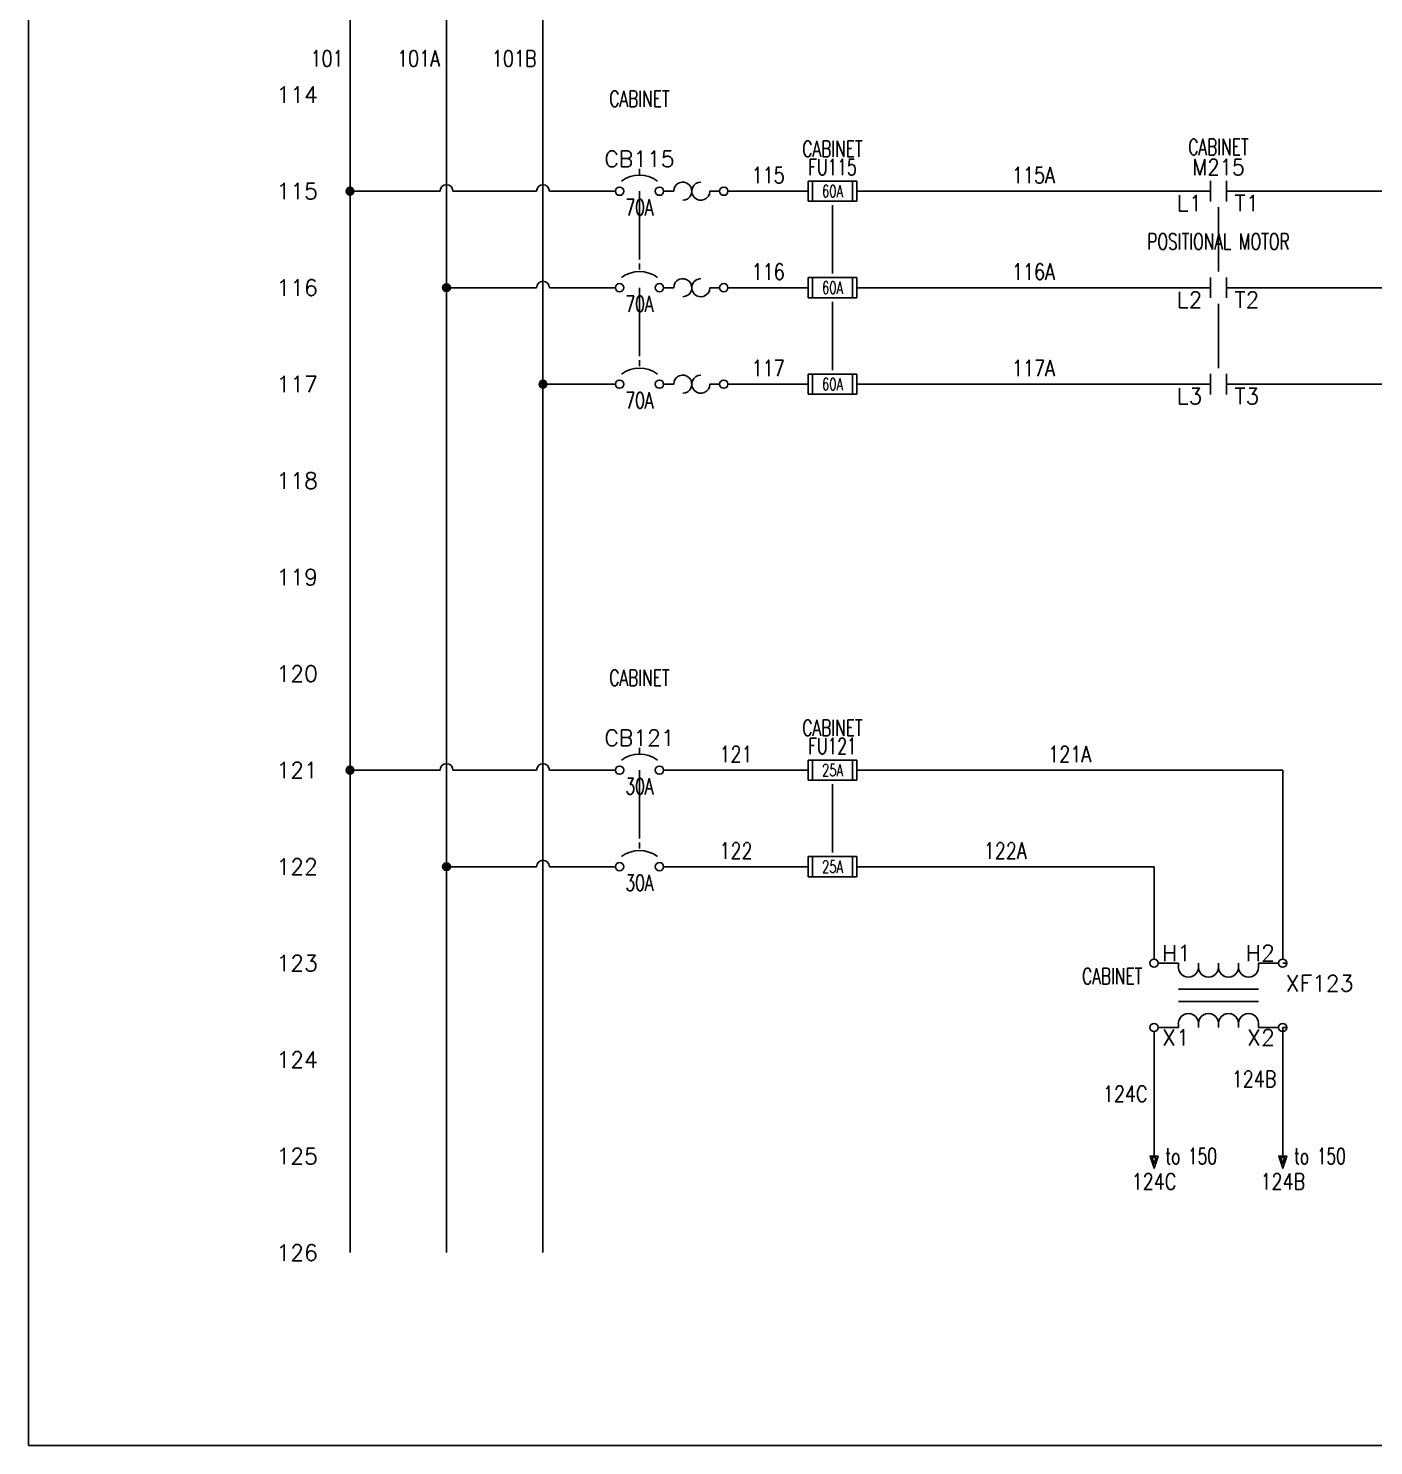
# Model space of a CAD drawing. Header units: inches. Extents: x 0 to 33.7, y 0 to 22.4.
# Drawn here: x 0 to 10.46, y 0 to 11.02 of the extents above; entities that cross this region are included whole.
import ezdxf
from ezdxf.enums import TextEntityAlignment as Align

# ---------------------------------------------------------------- set-up
doc = ezdxf.new("R2010")
doc.units = ezdxf.units.IN
doc.header["$MEASUREMENT"] = 0
doc.linetypes.add('HIDDEN2', pattern=[0.1875, 0.125, -0.0625])
for name, color, linetype in [('BLK_10AWG', 252, 'Continuous'), ('BLK_14AWG', 252, 'Continuous'), ('DESCCHILD', 20, 'Continuous'), ('LINK', 9, 'Continuous'), ('LOC', 8, 'Continuous'), ('MISC', 5, 'Continuous'), ('SYMS', 7, 'Continuous'), ('TAGS', 5, 'Continuous'), ('TERMS', 6, 'Continuous'), ('TITLE', 7, 'Continuous'), ('WHT_16AWG', 7, 'Continuous'), ('WIRENO', 3, 'Continuous'), ('WIREREF', 52, 'Continuous'), ('WIRES', 7, 'Continuous'), ('XREF', 7, 'Continuous')]:
    doc.layers.add(name, color=color, linetype=linetype)
doc.styles.add('ITALIC', font='ITALIC')
doc.styles.add('SIMPLEX', font='SIMPLEX')
doc.styles.add('WD', font='romans.shx')

# ---------------------------------------------------------------- blocks, each defined once
blk = doc.blocks.new('ACADE D Titleblock')
for p, q in [((0, 22.427), (0, 0)), ((0, 0), (33.469, 0))]:
    blk.add_line(p, q)
at = {"layer": 'TITLE', "style": 'SIMPLEX'}
blk.add_attdef('CAD#', (33.701, 1.677), '', height=0.0938, rotation=90, dxfattribs=at)
at = {"layer": 'TITLE', "style": 'ITALIC'}
for tag, height, p in [('TITLE#1', 0.125, (30.281, 1.755)), ('TITLE#2', 0.125, (30.281, 1.552)), ('TITLE#3', 0.125, (30.281, 1.35)), ('TITLE#4', 0.125, (30.281, 1.147)), ('DWG#', 0.2, (31.121, 0.66)), ('SH#', 0.2, (31.541, 0.187)), ('SHTS', 0.2, (32.92, 0.187))]:
    blk.add_attdef(tag, text='', height=height, dxfattribs=at).set_placement(p, align=Align.MIDDLE_CENTER)
at = {"layer": 'TITLE'}
for tag, p, style in [('ENGINEER', (24.406, 0.664), 'ITALIC'), ('CHKDBY', (26.023, 0.664), 'ITALIC'), ('SCALE', (27.742, 0.139), 'SIMPLEX'), ('DATE', (29.152, 0.139), 'SIMPLEX'), ('JOB#', (24.632, 0.092), 'ITALIC'), ('DRAWNBY', (26.093, 0.092), 'ITALIC')]:
    blk.add_attdef(tag, p, '', height=0.0975, dxfattribs=dict(at, style=style))
at = {"layer": 'TITLE', "flags": 9}
blk.add_attdef('WD_TB', (27.182, -0.207), '', height=0.125, dxfattribs=at)
blk = doc.blocks.new('WDDOT')
for radius in [0.03, 0.0187, 0.00929]:
    blk.add_circle((0, 0), radius)
blk = doc.blocks.new('HCB11TH')
for p, q in [((0, 0.173), (0, 0.126)), ((0.188, 0), (0.266, 0)), ((0.547, 0), (0.623, 0))]:
    blk.add_line(p, q)
for centre in [(-0.155, 0), (0.155, 0), (0.655, 0)]:
    blk.add_circle(centre, 0.0322)
for centre, radius, start, end in [((0, -0.109), 0.234, 53.1301, 126.8699), ((0.336, 0), 0.0703, 270.001, 180.002), ((0.477, 0), 0.0703, 90, 0.001)]:
    blk.add_arc(centre, radius, start, end)
at = {"style": 'WD', "width": 0.7}
for tag, p in [('INST', (0, 0.826)), ('LOC', (0, 0.656)), ('DESC1', (0, 0.5)), ('DESC2', (0, 0.344)), ('RATING1', (0, -0.188)), ('XREF', (0, -0.344))]:
    blk.add_attdef(tag, text='', height=0.125, dxfattribs=at).set_placement(p, align=Align.CENTER)
at = {"style": 'WD'}
blk.add_attdef('TAG1', text='', height=0.125, dxfattribs=at).set_placement((0, 0.188), align=Align.CENTER)
for tag, p, height, flags in [('X2LINK', (0, 0.219), 0.01, 1), ('FAMILY', (0.205, 0.152), 0.01, 9), ('X4TERM01', (-0.188, 0), 0.0125, 1), ('X8LINK', (0, 0), 0.01, 1), ('X1TERM02', (0.688, 0), 0.0125, 1)]:
    blk.add_attdef(tag, p, '', height=height, dxfattribs=dict(at, flags=flags))
at = {"linetype": 'Continuous', "style": 'WD', "flags": 9}
for tag, p in [('CAT', (0.23, 0.108)), ('ASSYCODE', (0.219, 0.062)), ('MFG', (0.228, 0.089))]:
    blk.add_attdef(tag, text='', height=0.01, dxfattribs=at).set_placement(p, align=Align.CENTER)
at = {"linetype": 'Continuous', "style": 'WD', "flags": 8}
blk.add_attdef('TERM01', text='', height=0.125, dxfattribs=at).set_placement((-0.25, -0.031), align=Align.TOP_RIGHT)
blk.add_attdef('TERM02', text='', height=0.125, dxfattribs=at).set_placement((0.75, -0.031), align=Align.TOP_LEFT)
blk = doc.blocks.new('HCB21TH')
at = {"linetype": 'HIDDEN2'}
blk.add_line((0, 0.187), (0, 0.141), dxfattribs=at)
for p, q in [((0.188, 0), (0.266, 0)), ((0.547, 0), (0.623, 0))]:
    blk.add_line(p, q)
for centre in [(-0.155, 0), (0.155, 0), (0.655, 0)]:
    blk.add_circle(centre, 0.0322)
for centre, radius, start, end in [((0, -0.109), 0.234, 53.1301, 126.8699), ((0.336, 0), 0.0703, 270.001, 180.002), ((0.477, 0), 0.0703, 90, 0.001)]:
    blk.add_arc(centre, radius, start, end)
at = {"style": 'WD', "width": 0.7}
for tag, p in [('INST', (0, 0.863)), ('LOC', (0, 0.693)), ('DESC1', (0, 0.537)), ('DESC2', (0, 0.38)), ('RATING1', (0, -0.188)), ('XREF', (0, -0.344))]:
    blk.add_attdef(tag, text='', height=0.125, dxfattribs=at).set_placement(p, align=Align.CENTER)
at = {"style": 'WD'}
blk.add_attdef('TAG2', text='', height=0.125, dxfattribs=at).set_placement((0, 0.224), align=Align.CENTER)
for tag, p, height, flags in [('X2LINK', (0, 0.219), 0.01, 1), ('FAMILY', (0.054, 0.183), 0.01, 9), ('CONTACT', (0.054, 0.163), 0.01, 9), ('X4TERM01', (-0.188, 0), 0.0125, 1), ('X8LINK', (0, 0), 0.01, 1), ('X1TERM02', (0.688, 0), 0.0125, 1)]:
    blk.add_attdef(tag, p, '', height=height, dxfattribs=dict(at, flags=flags))
at = {"linetype": 'Continuous', "style": 'WD', "flags": 8}
blk.add_attdef('TERM01', text='', height=0.125, dxfattribs=at).set_placement((-0.25, -0.031), align=Align.TOP_RIGHT)
blk.add_attdef('TERM02', text='', height=0.125, dxfattribs=at).set_placement((0.75, -0.031), align=Align.TOP_LEFT)
blk = doc.blocks.new('HFU1')
for p, q in [((-0.188, -0.078), (-0.188, 0.078)), ((-0.188, 0.078), (0.188, 0.078)), ((-0.156, 0.078), (-0.156, -0.078)), ((0.156, 0.078), (0.156, -0.078)), ((0.188, 0.078), (0.188, -0.078)), ((0.188, -0.078), (-0.188, -0.078))]:
    blk.add_line(p, q)
at = {"style": 'WD', "width": 0.7}
for tag, p in [('INST', (0, 0.422)), ('LOC', (0, 0.266)), ('TAG1', (0, 0.125))]:
    blk.add_attdef(tag, text='', height=0.125, dxfattribs=at).set_placement(p, align=Align.CENTER)
at = {"linetype": 'Continuous', "style": 'WD', "flags": 9}
for tag, p in [('ASSYCODE', (0.157, 0.251)), ('CAT', (0.156, 0.102)), ('MFG', (0.156, 0.083))]:
    blk.add_attdef(tag, text='', height=0.01, dxfattribs=at).set_placement(p, align=Align.CENTER)
at = {"style": 'WD'}
for tag, p in [('X2LINK', (0, 0.109)), ('X8LINK', (0, -0.109))]:
    blk.add_attdef(tag, p, '', height=0.01, dxfattribs=at)
for tag, p, height, flags in [('FAMILY', (0.129, 0.108), 0.01, 9), ('X4TERM01', (-0.188, 0), 0.0109, 1), ('X1TERM02', (0.188, 0), 0.0109, 1)]:
    blk.add_attdef(tag, p, '', height=height, dxfattribs=dict(at, flags=flags))
at = {"style": 'WD', "width": 0.7}
blk.add_attdef('RATING1', text='', height=0.0938, dxfattribs=at).set_placement((0, 0), align=Align.MIDDLE_CENTER)
at = {"linetype": 'Continuous', "style": 'WD', "width": 0.7, "flags": 8}
blk.add_attdef('TERM01', text='', height=0.1, dxfattribs=at).set_placement((-0.25, -0.016), align=Align.TOP_RIGHT)
blk.add_attdef('TERM02', text='', height=0.1, dxfattribs=at).set_placement((0.25, -0.016), align=Align.TOP_LEFT)
at = {"style": 'WD', "width": 0.7}
for tag, p in [('DESC1', (0.047, -0.234)), ('DESC2', (0.047, -0.391)), ('DESC3', (0.047, -0.547))]:
    blk.add_attdef(tag, text='', height=0.125, dxfattribs=at).set_placement(p, align=Align.MIDDLE_LEFT)
blk = doc.blocks.new('HFU2')
for p, q in [((-0.188, -0.078), (-0.188, 0.078)), ((-0.188, 0.078), (0.188, 0.078)), ((-0.156, 0.078), (-0.156, -0.078)), ((0.156, 0.078), (0.156, -0.078)), ((0.188, 0.078), (0.188, -0.078)), ((0.188, -0.078), (-0.188, -0.078))]:
    blk.add_line(p, q)
at = {"style": 'WD', "width": 0.7}
for tag, p in [('INST', (0, 0.438)), ('LOC', (0, 0.281)), ('TAG2', (0, 0.125))]:
    blk.add_attdef(tag, text='', height=0.125, dxfattribs=at).set_placement(p, align=Align.CENTER)
at = {"linetype": 'Continuous', "style": 'WD', "flags": 9}
for tag, p in [('FAMILY', (0.157, 0.251)), ('ASSYCODE', (0.188, 0.235)), ('CAT', (0.156, 0.102)), ('MFG', (0.156, 0.083))]:
    blk.add_attdef(tag, text='', height=0.01, dxfattribs=at).set_placement(p, align=Align.CENTER)
at = {"style": 'WD'}
for tag, p in [('X2LINK', (0, 0.109)), ('X8LINK', (0, -0.109))]:
    blk.add_attdef(tag, p, '', height=0.01, dxfattribs=at)
at = {"style": 'WD', "flags": 1}
for tag, p in [('X4TERM01', (-0.188, 0)), ('X1TERM02', (0.188, 0))]:
    blk.add_attdef(tag, p, '', height=0.01, dxfattribs=at)
at = {"style": 'WD', "width": 0.7}
blk.add_attdef('RATING1', text='', height=0.0938, dxfattribs=at).set_placement((0, 0), align=Align.MIDDLE_CENTER)
at = {"linetype": 'Continuous', "style": 'WD', "width": 0.7, "flags": 8}
blk.add_attdef('TERM01', text='', height=0.1, dxfattribs=at).set_placement((-0.25, -0.016), align=Align.TOP_RIGHT)
blk.add_attdef('TERM02', text='', height=0.1, dxfattribs=at).set_placement((0.25, -0.016), align=Align.TOP_LEFT)
at = {"style": 'WD', "width": 0.7}
for tag, p in [('DESC1', (0.04, -0.243)), ('DESC2', (0.047, -0.406)), ('DESC3', (0.047, -0.578))]:
    blk.add_attdef(tag, text='', height=0.125, dxfattribs=at).set_placement(p, align=Align.MIDDLE_LEFT)
blk = doc.blocks.new('HMS21')
at = {"linetype": 'Continuous'}
for p, q in [((-0.062, 0.08), (-0.062, -0.08)), ((0.062, 0.08), (0.062, -0.08))]:
    blk.add_line(p, q, dxfattribs=at)
at = {"style": 'WD'}
for tag, width, p in [('INST', 0.7, (0, 0.451)), ('LOC', 0.7, (0, 0.281)), ('TAG2', 0.9, (0, 0.125)), ('XREF', 0.7, (0, -0.297)), ('DESC1', 0.7, (0, -0.454)), ('DESC2', 0.7, (0, -0.61)), ('DESC3', 0.7, (0, -0.766))]:
    blk.add_attdef(tag, text='', height=0.125, dxfattribs=dict(at, width=width)).set_placement(p, align=Align.CENTER)
for tag, p in [('X2LINK', (0, 0.125)), ('X8LINK', (0, -0.125))]:
    blk.add_attdef(tag, p, '', height=0.01, dxfattribs=at)
for tag, p, height, flags in [('X4TERM01', (-0.062, 0), 0.0125, 1), ('X1TERM02', (0.062, 0), 0.0125, 1), ('FAMILY', (0.097, 0.053), 0.01, 9), ('CONTACT', (0.097, 0.036), 0.01, 1)]:
    blk.add_attdef(tag, p, '', height=height, dxfattribs=dict(at, flags=flags))
at = {"linetype": 'Continuous', "style": 'WD', "flags": 8}
blk.add_attdef('TERM01', text='', height=0.125, dxfattribs=at).set_placement((-0.125, -0.031), align=Align.TOP_RIGHT)
blk.add_attdef('TERM02', text='', height=0.125, dxfattribs=at).set_placement((0.125, -0.031), align=Align.TOP_LEFT)
blk = doc.blocks.new('HXF1')
for p, q in [((-0.469, 0), (-0.312, 0)), ((-0.312, 0), (-0.312, -0.031)), ((-0.156, 0), (-0.156, -0.031)), ((0, 0), (0, -0.031)), ((0.156, 0), (0.156, -0.031)), ((0.312, 0), (0.467, 0)), ((0.312, 0), (0.312, -0.031)), ((-0.312, -0.203), (0.312, -0.203)), ((-0.312, -0.297), (0.312, -0.297)), ((-0.469, -0.5), (-0.312, -0.5)), ((-0.312, -0.5), (-0.312, -0.469)), ((-0.156, -0.5), (-0.156, -0.469)), ((0, -0.5), (0, -0.469)), ((0.156, -0.5), (0.156, -0.469)), ((0.312, -0.5), (0.312, -0.469)), ((0.312, -0.5), (0.467, -0.5))]:
    blk.add_line(p, q)
for centre in [(-0.501, 0), (0.499, 0), (-0.501, -0.5), (0.499, -0.5)]:
    blk.add_circle(centre, 0.0322)
for centre, start, end in [((-0.234, -0.031), 180, 0.001), ((-0.078, -0.031), 180, 0.001), ((0.078, -0.031), 180, 0.001), ((0.234, -0.031), 180, 0.001), ((-0.234, -0.469), 0.001, 180.002), ((-0.078, -0.469), 0.001, 180.002), ((0.078, -0.469), 0.001, 180.002), ((0.234, -0.469), 0.001, 180.002)]:
    blk.add_arc(centre, 0.0781, start, end)
at = {"style": 'WD', "width": 0.7}
for tag, p in [('INST', (-0.591, 0.006)), ('LOC', (-0.591, -0.164)), ('DESC1', (-0.591, -0.32)), ('DESC2', (-0.591, -0.476))]:
    blk.add_attdef(tag, text='', height=0.125, dxfattribs=at).set_placement(p, align=Align.RIGHT)
at = {"linetype": 'Continuous', "style": 'WD', "flags": 8}
for tag, p in [('TERM03', (-0.031, 0.016)), ('TERM02', (0.438, 0.016))]:
    blk.add_attdef(tag, text='', height=0.125, dxfattribs=at).set_placement(p, align=Align.RIGHT)
blk.add_attdef('TERM01', (-0.438, 0.016), '', height=0.125, dxfattribs=at)
at = {"style": 'WD'}
for tag, p, height, flags in [('X4TERM01', (-0.533, 0), 0.0125, 1), ('X2TERM01', (-0.501, 0.032), 0.0125, 1), ('X2TERM03', (0, 0.009), 0.0125, 1), ('X2TERM02', (0.499, 0.032), 0.0125, 1), ('X1TERM02', (0.531, 0), 0.0125, 1), ('FAMILY', (0.46, -0.247), 0.01, 9), ('X4TERM04', (-0.533, -0.5), 0.0125, 1), ('X8TERM04', (-0.501, -0.532), 0.0125, 1), ('X8TERM06', (0, -0.507), 0.0125, 1), ('X8TERM05', (0.499, -0.532), 0.0125, 1), ('X1TERM05', (0.531, -0.5), 0.0125, 1)]:
    blk.add_attdef(tag, p, '', height=height, dxfattribs=dict(at, flags=flags))
blk.add_attdef('TAG1', (0.524, -0.219), '', height=0.125, dxfattribs=at)
at = {"linetype": 'Continuous', "style": 'WD', "flags": 9}
for tag, p in [('ASSYCODE', (0.487, -0.313)), ('MFG', (0.484, -0.295)), ('CAT', (0.485, -0.275))]:
    blk.add_attdef(tag, text='', height=0.01, dxfattribs=at).set_placement(p, align=Align.CENTER)
at = {"style": 'WD', "width": 0.7}
blk.add_attdef('RATING1', (0.556, -0.375), '', height=0.125, dxfattribs=at)
at = {"linetype": 'Continuous', "style": 'WD', "flags": 8}
for tag, p in [('TERM06', (-0.031, -0.516)), ('TERM05', (0.438, -0.516))]:
    blk.add_attdef(tag, text='', height=0.125, dxfattribs=at).set_placement(p, align=Align.TOP_RIGHT)
blk.add_attdef('TERM04', text='', height=0.125, dxfattribs=at).set_placement((-0.438, -0.516), align=Align.TOP_LEFT)
blk = doc.blocks.new('HCB1')
blk.add_line((0, 0.173), (0, 0.126))
for centre in [(-0.155, 0), (0.155, 0)]:
    blk.add_circle(centre, 0.0322)
blk.add_arc((0, -0.109), 0.234, 53.1301, 126.8699)
at = {"style": 'WD', "width": 0.7}
for tag, p in [('INST', (0, 0.826)), ('LOC', (0, 0.656)), ('DESC1', (0, 0.5)), ('DESC2', (0, 0.344)), ('RATING1', (0, -0.188)), ('XREF', (0, -0.344))]:
    blk.add_attdef(tag, text='', height=0.125, dxfattribs=at).set_placement(p, align=Align.CENTER)
at = {"style": 'WD'}
blk.add_attdef('TAG1', text='', height=0.125, dxfattribs=at).set_placement((0, 0.188), align=Align.CENTER)
for tag, p in [('X2LINK', (0, 0.219)), ('X8LINK', (0, 0))]:
    blk.add_attdef(tag, p, '', height=0.01, dxfattribs=at)
for tag, p, height, flags in [('FAMILY', (0.205, 0.152), 0.01, 9), ('CONTACT', (0.205, 0.133), 0.01, 9), ('X4TERM01', (-0.188, 0), 0.0125, 1), ('X1TERM02', (0.188, 0), 0.0125, 1)]:
    blk.add_attdef(tag, p, '', height=height, dxfattribs=dict(at, flags=flags))
at = {"linetype": 'Continuous', "style": 'WD', "flags": 9}
for tag, p in [('CAT', (0.23, 0.108)), ('ASSYCODE', (0.219, 0.062)), ('MFG', (0.228, 0.089))]:
    blk.add_attdef(tag, text='', height=0.01, dxfattribs=at).set_placement(p, align=Align.CENTER)
at = {"linetype": 'Continuous', "style": 'WD', "flags": 8}
blk.add_attdef('TERM01', text='', height=0.125, dxfattribs=at).set_placement((-0.25, -0.031), align=Align.TOP_RIGHT)
blk.add_attdef('TERM02', text='', height=0.125, dxfattribs=at).set_placement((0.25, -0.031), align=Align.TOP_LEFT)
blk = doc.blocks.new('HA1S4')
for points in [[(0, 0), (-0.031, 0), (0, -0.094), (0.031, 0), (0, 0)], [(0.016, -0.011), (-0.016, -0.011), (0, -0.058), (0.016, -0.011)]]:
    blk.add_lwpolyline(points)
at = {"style": 'WD', "width": 0.7}
for tag, p in [('DESC1', (0.088, 0.113)), ('XREF', (0.088, -0.062))]:
    blk.add_attdef(tag, p, '', height=0.125, dxfattribs=at)
at = {"style": 'WD', "flags": 1}
for tag, p in [('X2TERM01', (0, 0)), ('SIGCODE', (0.035, -0.083))]:
    blk.add_attdef(tag, p, '', height=0.01, dxfattribs=at)
at = {"style": 'WD', "width": 0.8, "flags": 8}
blk.add_attdef('WIRENO', text='', height=0.125, dxfattribs=at).set_placement((0, -0.259), align=Align.CENTER)
blk = doc.blocks.new('WD_WNV')
at = {"linetype": 'Continuous', "style": 'WD', "width": 0.8}
blk.add_attdef('WIRENO', text='', height=0.125, dxfattribs=at).set_placement((-0.05, 0), align=Align.MIDDLE_RIGHT)
at = {"style": 'WD', "flags": 1}
for tag, p in [('W01USER', (-0.062, 0.094)), ('W02USER', (-0.062, 0.086)), ('W03USER', (-0.062, 0.078)), ('W04USER', (-0.062, 0.07)), ('W05USER', (-0.062, 0.062)), ('W06USER', (-0.062, 0.055)), ('W07USER', (-0.062, 0.047)), ('W08USER', (-0.062, 0.039)), ('W09USER', (-0.062, 0.031)), ('W10USER', (-0.062, 0.023))]:
    blk.add_attdef(tag, text='', height=0.005, dxfattribs=at).set_placement(p, align=Align.CENTER)
blk = doc.blocks.new('WD_WNH')
at = {"linetype": 'Continuous', "style": 'WD', "width": 0.8}
blk.add_attdef('WIRENO', text='', height=0.125, dxfattribs=at).set_placement((0, 0.062), align=Align.CENTER)
at = {"style": 'WD', "flags": 1}
for tag, p in [('W01USER', (0, 0.078)), ('W02USER', (0, 0.07)), ('W03USER', (0, 0.062)), ('W04USER', (0, 0.055)), ('W05USER', (0, 0.047)), ('W06USER', (0, 0.039)), ('W07USER', (0, 0.031)), ('W08USER', (0, 0.023)), ('W09USER', (0, 0.016)), ('W10USER', (0, 0.008))]:
    blk.add_attdef(tag, text='', height=0.005, dxfattribs=at).set_placement(p, align=Align.CENTER)
blk = doc.blocks.new('HCB2')
at = {"linetype": 'HIDDEN2'}
blk.add_line((0, 0.187), (0, 0.141), dxfattribs=at)
for centre in [(-0.155, 0), (0.155, 0)]:
    blk.add_circle(centre, 0.0322)
blk.add_arc((0, -0.109), 0.234, 53.1301, 126.8699)
at = {"style": 'WD', "width": 0.7}
for tag, p in [('INST', (0, 0.863)), ('LOC', (0, 0.693)), ('DESC1', (0, 0.537)), ('DESC2', (0, 0.38)), ('RATING1', (0, -0.188)), ('XREF', (0, -0.344))]:
    blk.add_attdef(tag, text='', height=0.125, dxfattribs=at).set_placement(p, align=Align.CENTER)
at = {"style": 'WD'}
blk.add_attdef('TAG2', text='', height=0.125, dxfattribs=at).set_placement((0, 0.224), align=Align.CENTER)
for tag, p in [('X2LINK', (0, 0.219)), ('X8LINK', (0, 0))]:
    blk.add_attdef(tag, p, '', height=0.01, dxfattribs=at)
for tag, p, height, flags in [('FAMILY', (0.054, 0.183), 0.01, 9), ('CONTACT', (0.054, 0.159), 0.01, 9), ('X4TERM01', (-0.188, 0), 0.0125, 1), ('X1TERM02', (0.188, 0), 0.0125, 1)]:
    blk.add_attdef(tag, p, '', height=height, dxfattribs=dict(at, flags=flags))
at = {"linetype": 'Continuous', "style": 'WD', "flags": 8}
blk.add_attdef('TERM01', text='', height=0.125, dxfattribs=at).set_placement((-0.25, -0.031), align=Align.TOP_RIGHT)
blk.add_attdef('TERM02', text='', height=0.125, dxfattribs=at).set_placement((0.25, -0.031), align=Align.TOP_LEFT)

msp = doc.modelspace()

# ---------------------------------------------------------------- linework, layer by layer
at = {"layer": 'BLK_10AWG'}
for p, q in [((2.5, 20.062), (2.5, 1.5)), ((3.25, 20.062), (3.25, 1.5)), ((4, 20.062), (4, 1.5)), ((2.5, 9.75), (3.2, 9.75)), ((3.3, 9.75), (3.95, 9.75)), ((4.05, 9.75), (4.562, 9.75)), ((3.25, 9), (3.95, 9)), ((4.05, 9), (4.562, 9)), ((4, 8.25), (4.562, 8.25)), ((2.5, 5.25), (3.2, 5.25)), ((3.3, 5.25), (3.95, 5.25)), ((4.05, 5.25), (4.562, 5.25)), ((3.25, 4.5), (3.95, 4.5)), ((4.05, 4.5), (4.562, 4.5))]:
    msp.add_line(p, q, dxfattribs=at)
for centre in [(3.25, 9.75), (4, 9.75), (4, 9), (3.25, 5.25), (4, 5.25), (4, 4.5)]:
    msp.add_arc(centre, 0.05, 0, 180, dxfattribs=at)
at = {"layer": 'BLK_14AWG'}
for p, q in [((5.438, 9.75), (6.062, 9.75)), ((6.438, 9.75), (9.188, 9.75)), ((9.312, 9.75), (12.055, 9.75)), ((5.438, 9), (6.062, 9)), ((6.438, 9), (9.188, 9)), ((9.312, 9), (12.055, 9)), ((5.438, 8.25), (6.062, 8.25)), ((6.438, 8.25), (9.188, 8.25)), ((9.312, 8.25), (12.055, 8.25)), ((4.938, 5.25), (6.062, 5.25)), ((6.438, 5.25), (9.75, 5.25)), ((9.75, 5.25), (9.749, 3.782)), ((4.938, 4.5), (6.062, 4.5)), ((6.438, 4.5), (8.749, 4.5)), ((8.749, 3.782), (8.749, 4.5))]:
    msp.add_line(p, q, dxfattribs=at)
at = {"layer": 'LINK'}
for points in [[(4.75, 9.75), (4.75, 9.219)], [(6.25, 9.641), (6.25, 9.109)], [(9.25, 9.625), (9.25, 9.125)], [(4.75, 9), (4.75, 8.469)], [(6.25, 8.891), (6.25, 8.359)], [(9.25, 8.875), (9.25, 8.375)], [(4.75, 5.25), (4.75, 4.719)], [(6.25, 5.141), (6.25, 4.609)]]:
    msp.add_lwpolyline(points, dxfattribs=at)
at = {"layer": 'WHT_16AWG'}
for p, q in [((8.749, 3.218), (8.749, 2.25)), ((9.781, 3.25), (9.75, 3.25)), ((9.75, 3.25), (9.75, 2.25))]:
    msp.add_line(p, q, dxfattribs=at)
at = {"layer": 'WIRES'}
msp.add_line((9.781, 3.75), (9.75, 3.75), dxfattribs=at)

# ---------------------------------------------------------------- block references
msp.add_blockref('ACADE D Titleblock', (0, 0))
at = {"layer": 'SYMS'}
ref = msp.add_blockref('HCB11TH', (4.75, 9.75), dxfattribs=at)
ref.add_attrib('RATING1', '70A', dxfattribs={"layer": 'MISC', "height": 0.125, "style": 'WD', "width": 0.7}).set_placement((4.75, 9.562), align=Align.CENTER)
ref.add_attrib('LOC', 'CABINET', dxfattribs={"layer": 'LOC', "height": 0.125, "style": 'WD', "width": 0.7}).set_placement((4.75, 10.406), align=Align.CENTER)
ref.add_attrib('TAG1', 'CB115', dxfattribs={"layer": 'TAGS', "height": 0.125, "style": 'WD'}).set_placement((4.75, 9.938), align=Align.CENTER)
ref = msp.add_blockref('HFU1', (6.25, 9.75), dxfattribs=at)
ref.add_attrib('RATING1', '60A', dxfattribs={"layer": 'MISC', "height": 0.0938, "style": 'WD', "width": 0.7}).set_placement((6.25, 9.75), align=Align.MIDDLE_CENTER)
ref.add_attrib('LOC', 'CABINET', dxfattribs={"layer": 'LOC', "height": 0.125, "style": 'WD', "width": 0.7}).set_placement((6.25, 10.016), align=Align.CENTER)
ref.add_attrib('TAG1', 'FU115', dxfattribs={"layer": 'TAGS', "height": 0.125, "style": 'WD', "width": 0.7}).set_placement((6.25, 9.875), align=Align.CENTER)
ref = msp.add_blockref('HMS21', (9.25, 9.75), dxfattribs=at)
ref.add_attrib('LOC', 'CABINET', dxfattribs={"layer": 'LOC', "height": 0.125, "style": 'WD', "width": 0.7}).set_placement((9.25, 10.031), align=Align.CENTER)
ref.add_attrib('TERM02', 'T1', dxfattribs={"layer": 'TERMS', "linetype": 'Continuous', "height": 0.125, "style": 'WD', "flags": 8}).set_placement((9.375, 9.719), align=Align.TOP_LEFT)
ref.add_attrib('TERM01', 'L1', dxfattribs={"layer": 'TERMS', "linetype": 'Continuous', "height": 0.125, "style": 'WD', "flags": 8}).set_placement((9.125, 9.719), align=Align.TOP_RIGHT)
ref.add_attrib('DESC1', 'POSITIONAL MOTOR', dxfattribs={"layer": 'DESCCHILD', "height": 0.125, "style": 'WD', "width": 0.7}).set_placement((9.25, 9.296), align=Align.CENTER)
ref.add_attrib('TAG2', 'M215', dxfattribs={"layer": 'TAGS', "height": 0.125, "style": 'WD', "width": 0.9}).set_placement((9.25, 9.875), align=Align.CENTER)
for p in [(2.5, 9.75), (3.25, 9), (4, 8.25), (2.5, 5.25), (3.25, 4.5)]:
    msp.add_blockref('WDDOT', p, dxfattribs=at)
ref = msp.add_blockref('HCB21TH', (4.75, 9), dxfattribs=at)
ref.add_attrib('RATING1', '70A', dxfattribs={"layer": 'MISC', "height": 0.125, "style": 'WD', "width": 0.7}).set_placement((4.75, 8.812), align=Align.CENTER)
ref = msp.add_blockref('HFU2', (6.25, 9), dxfattribs=at)
ref.add_attrib('RATING1', '60A', dxfattribs={"layer": 'MISC', "height": 0.0938, "style": 'WD', "width": 0.7}).set_placement((6.25, 9), align=Align.MIDDLE_CENTER)
ref = msp.add_blockref('HMS21', (9.25, 9), dxfattribs=at)
ref.add_attrib('TERM02', 'T2', dxfattribs={"layer": 'TERMS', "linetype": 'Continuous', "height": 0.125, "style": 'WD', "flags": 8}).set_placement((9.375, 8.969), align=Align.TOP_LEFT)
ref.add_attrib('TERM01', 'L2', dxfattribs={"layer": 'TERMS', "linetype": 'Continuous', "height": 0.125, "style": 'WD', "flags": 8}).set_placement((9.125, 8.969), align=Align.TOP_RIGHT)
ref = msp.add_blockref('HCB21TH', (4.75, 8.25), dxfattribs=at)
ref.add_attrib('RATING1', '70A', dxfattribs={"layer": 'MISC', "height": 0.125, "style": 'WD', "width": 0.7}).set_placement((4.75, 8.062), align=Align.CENTER)
ref = msp.add_blockref('HFU2', (6.25, 8.25), dxfattribs=at)
ref.add_attrib('RATING1', '60A', dxfattribs={"layer": 'MISC', "height": 0.0938, "style": 'WD', "width": 0.7}).set_placement((6.25, 8.25), align=Align.MIDDLE_CENTER)
ref = msp.add_blockref('HMS21', (9.25, 8.25), dxfattribs=at)
ref.add_attrib('TERM02', 'T3', dxfattribs={"layer": 'TERMS', "linetype": 'Continuous', "height": 0.125, "style": 'WD', "flags": 8}).set_placement((9.375, 8.219), align=Align.TOP_LEFT)
ref.add_attrib('TERM01', 'L3', dxfattribs={"layer": 'TERMS', "linetype": 'Continuous', "height": 0.125, "style": 'WD', "flags": 8}).set_placement((9.125, 8.219), align=Align.TOP_RIGHT)
ref = msp.add_blockref('HCB1', (4.75, 5.25), dxfattribs=at)
ref.add_attrib('RATING1', '30A', dxfattribs={"layer": 'MISC', "height": 0.125, "style": 'WD', "width": 0.7}).set_placement((4.75, 5.062), align=Align.CENTER)
ref.add_attrib('LOC', 'CABINET', dxfattribs={"layer": 'LOC', "height": 0.125, "style": 'WD', "width": 0.7}).set_placement((4.75, 5.906), align=Align.CENTER)
ref.add_attrib('TAG1', 'CB121', dxfattribs={"layer": 'TAGS', "height": 0.125, "style": 'WD'}).set_placement((4.75, 5.438), align=Align.CENTER)
ref = msp.add_blockref('HFU1', (6.25, 5.25), dxfattribs=at)
ref.add_attrib('RATING1', '25A', dxfattribs={"layer": 'MISC', "height": 0.0938, "style": 'WD', "width": 0.7}).set_placement((6.25, 5.25), align=Align.MIDDLE_CENTER)
ref.add_attrib('LOC', 'CABINET', dxfattribs={"layer": 'LOC', "height": 0.125, "style": 'WD', "width": 0.7}).set_placement((6.25, 5.516), align=Align.CENTER)
ref.add_attrib('TAG1', 'FU121', dxfattribs={"layer": 'TAGS', "height": 0.125, "style": 'WD', "width": 0.7}).set_placement((6.25, 5.375), align=Align.CENTER)
ref = msp.add_blockref('HCB2', (4.75, 4.5), dxfattribs=at)
ref.add_attrib('RATING1', '30A', dxfattribs={"layer": 'MISC', "height": 0.125, "style": 'WD', "width": 0.7}).set_placement((4.75, 4.312), align=Align.CENTER)
ref = msp.add_blockref('HFU2', (6.25, 4.5), dxfattribs=at)
ref.add_attrib('RATING1', '25A', dxfattribs={"layer": 'MISC', "height": 0.0938, "style": 'WD', "width": 0.7}).set_placement((6.25, 4.5), align=Align.MIDDLE_CENTER)
ref = msp.add_blockref('HXF1', (9.25, 3.75), dxfattribs=at)
ref.add_attrib('TERM04', 'X1', dxfattribs={"layer": 'TERMS', "linetype": 'Continuous', "height": 0.125, "style": 'WD', "flags": 8}).set_placement((8.812, 3.234), align=Align.TOP_LEFT)
ref.add_attrib('TERM05', 'X2', dxfattribs={"layer": 'TERMS', "linetype": 'Continuous', "height": 0.125, "style": 'WD', "flags": 8}).set_placement((9.688, 3.234), align=Align.TOP_RIGHT)
ref.add_attrib('TAG1', 'XF123', (9.774, 3.531), dxfattribs={"layer": 'TAGS', "height": 0.125, "style": 'WD'})
ref.add_attrib('LOC', 'CABINET', dxfattribs={"layer": 'LOC', "height": 0.125, "style": 'WD', "width": 0.7}).set_placement((8.659, 3.586), align=Align.RIGHT)
ref.add_attrib('TERM02', 'H2', dxfattribs={"layer": 'TERMS', "linetype": 'Continuous', "height": 0.125, "style": 'WD', "flags": 8}).set_placement((9.688, 3.766), align=Align.RIGHT)
ref.add_attrib('TERM01', 'H1', (8.812, 3.766), dxfattribs={"layer": 'TERMS', "linetype": 'Continuous', "height": 0.125, "style": 'WD', "flags": 8})
ref = msp.add_blockref('HA1S4', (8.749, 2.25), dxfattribs=at)
ref.add_attrib('WIRENO', '124C', dxfattribs={"layer": 'WIREREF', "height": 0.125, "style": 'WD', "width": 0.8, "flags": 8}).set_placement((8.749, 1.991), align=Align.CENTER)
ref.add_attrib('XREF', 'to 150', (8.837, 2.188), dxfattribs={"layer": 'XREF', "height": 0.125, "style": 'WD', "width": 0.7})
ref = msp.add_blockref('HA1S4', (9.75, 2.25), dxfattribs=at)
ref.add_attrib('WIRENO', '124B', dxfattribs={"layer": 'WIREREF', "height": 0.125, "style": 'WD', "width": 0.8, "flags": 8}).set_placement((9.75, 1.991), align=Align.CENTER)
ref.add_attrib('XREF', 'to 150', (9.838, 2.188), dxfattribs={"layer": 'XREF', "height": 0.125, "style": 'WD', "width": 0.7})
at = {"layer": 'WIRENO'}
ref = msp.add_blockref('WD_WNV', (2.5, 10.781), dxfattribs=at)
ref.add_attrib('WIRENO', '101', dxfattribs={"linetype": 'Continuous', "height": 0.125, "style": 'WD', "width": 0.8}).set_placement((2.45, 10.781), align=Align.MIDDLE_RIGHT)
ref = msp.add_blockref('WD_WNV', (3.25, 10.781), dxfattribs=at)
ref.add_attrib('WIRENO', '101A', dxfattribs={"linetype": 'Continuous', "height": 0.125, "style": 'WD', "width": 0.8}).set_placement((3.2, 10.781), align=Align.MIDDLE_RIGHT)
ref = msp.add_blockref('WD_WNV', (4, 10.781), dxfattribs=at)
ref.add_attrib('WIRENO', '101B', dxfattribs={"linetype": 'Continuous', "height": 0.125, "style": 'WD', "width": 0.8}).set_placement((3.95, 10.781), align=Align.MIDDLE_RIGHT)
ref = msp.add_blockref('WD_WNH', (5.75, 9.75), dxfattribs=at)
ref.add_attrib('WIRENO', '115', dxfattribs={"linetype": 'Continuous', "height": 0.125, "style": 'WD', "width": 0.8}).set_placement((5.75, 9.812), align=Align.CENTER)
ref = msp.add_blockref('WD_WNH', (7.812, 9.75), dxfattribs=at)
ref.add_attrib('WIRENO', '115A', dxfattribs={"linetype": 'Continuous', "height": 0.125, "style": 'WD', "width": 0.8}).set_placement((7.812, 9.812), align=Align.CENTER)
ref = msp.add_blockref('WD_WNH', (5.75, 9), dxfattribs=at)
ref.add_attrib('WIRENO', '116', dxfattribs={"linetype": 'Continuous', "height": 0.125, "style": 'WD', "width": 0.8}).set_placement((5.75, 9.062), align=Align.CENTER)
ref = msp.add_blockref('WD_WNH', (7.812, 9), dxfattribs=at)
ref.add_attrib('WIRENO', '116A', dxfattribs={"linetype": 'Continuous', "height": 0.125, "style": 'WD', "width": 0.8}).set_placement((7.812, 9.062), align=Align.CENTER)
ref = msp.add_blockref('WD_WNH', (5.75, 8.25), dxfattribs=at)
ref.add_attrib('WIRENO', '117', dxfattribs={"linetype": 'Continuous', "height": 0.125, "style": 'WD', "width": 0.8}).set_placement((5.75, 8.312), align=Align.CENTER)
ref = msp.add_blockref('WD_WNH', (7.812, 8.25), dxfattribs=at)
ref.add_attrib('WIRENO', '117A', dxfattribs={"linetype": 'Continuous', "height": 0.125, "style": 'WD', "width": 0.8}).set_placement((7.812, 8.312), align=Align.CENTER)
ref = msp.add_blockref('WD_WNH', (5.5, 5.25), dxfattribs=at)
ref.add_attrib('WIRENO', '121', dxfattribs={"linetype": 'Continuous', "height": 0.125, "style": 'WD', "width": 0.8}).set_placement((5.5, 5.312), align=Align.CENTER)
ref = msp.add_blockref('WD_WNH', (8.094, 5.25), dxfattribs=at)
ref.add_attrib('WIRENO', '121A', dxfattribs={"linetype": 'Continuous', "height": 0.125, "style": 'WD', "width": 0.8}).set_placement((8.094, 5.312), align=Align.CENTER)
ref = msp.add_blockref('WD_WNH', (5.5, 4.5), dxfattribs=at)
ref.add_attrib('WIRENO', '122', dxfattribs={"linetype": 'Continuous', "height": 0.125, "style": 'WD', "width": 0.8}).set_placement((5.5, 4.562), align=Align.CENTER)
ref = msp.add_blockref('WD_WNH', (7.593, 4.5), dxfattribs=at)
ref.add_attrib('WIRENO', '122A', dxfattribs={"linetype": 'Continuous', "height": 0.125, "style": 'WD', "width": 0.8}).set_placement((7.593, 4.562), align=Align.CENTER)
ref = msp.add_blockref('WD_WNV', (9.75, 2.85), dxfattribs=at)
ref.add_attrib('WIRENO', '124B', dxfattribs={"linetype": 'Continuous', "height": 0.125, "style": 'WD', "width": 0.8}).set_placement((9.7, 2.85), align=Align.MIDDLE_RIGHT)
ref = msp.add_blockref('WD_WNV', (8.749, 2.734), dxfattribs=at)
ref.add_attrib('WIRENO', '124C', dxfattribs={"linetype": 'Continuous', "height": 0.125, "style": 'WD', "width": 0.8}).set_placement((8.699, 2.734), align=Align.MIDDLE_RIGHT)

# ---------------------------------------------------------------- texts
at = {"style": 'WD'}
for s, p in [('114', (2.25, 10.5)), ('115', (2.25, 9.75)), ('116', (2.25, 9)), ('117', (2.25, 8.25)), ('118', (2.25, 7.5)), ('119', (2.25, 6.75)), ('120', (2.25, 6)), ('121', (2.25, 5.25)), ('122', (2.25, 4.5)), ('123', (2.25, 3.75)), ('124', (2.25, 3)), ('125', (2.25, 2.25)), ('126', (2.25, 1.5))]:
    msp.add_text(s, height=0.125, dxfattribs=at).set_placement(p, align=Align.MIDDLE_RIGHT)

doc.saveas('drawing.dxf')
